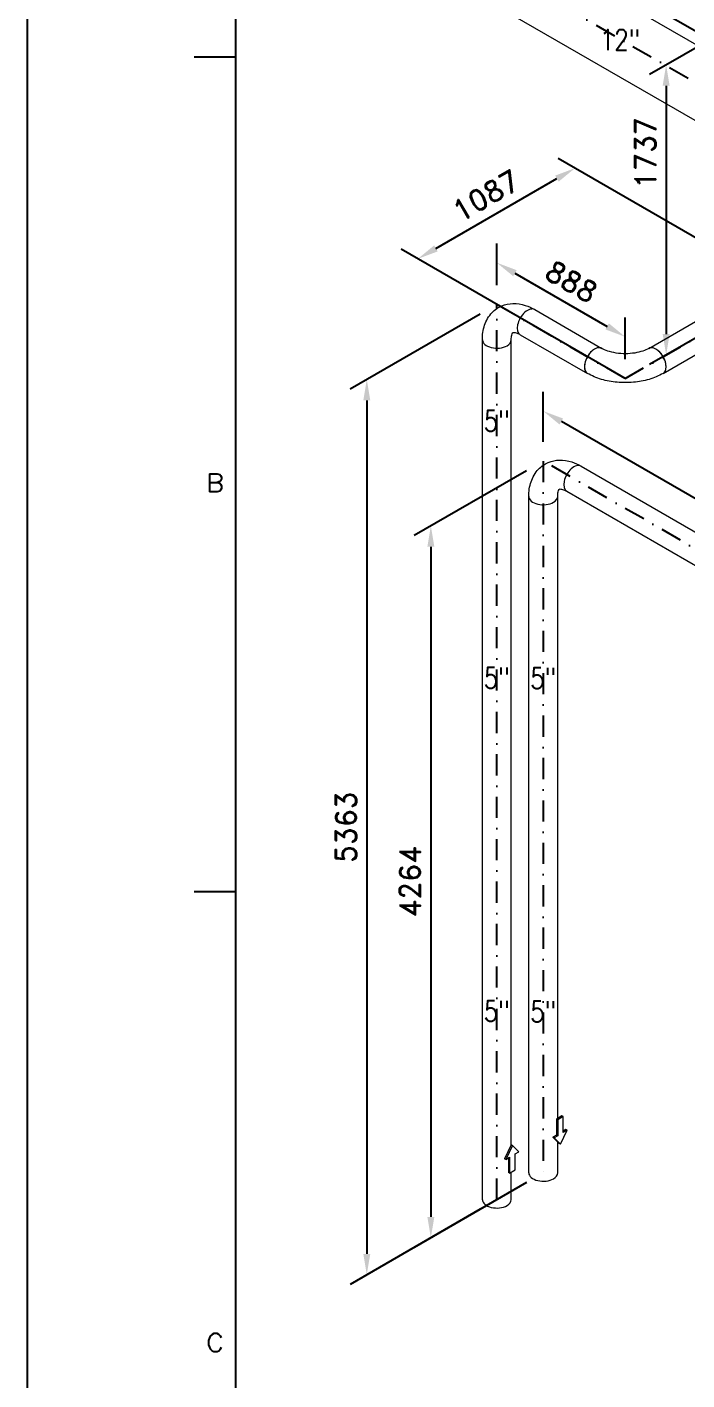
# Model space of a CAD drawing. Header units: millimetres. Extents: x -312439 to 477422, y -331570 to 212570.
# Drawn here: x 337892 to 341843, y 166825 to 174929 of the extents above; entities that cross this region are included whole.
import ezdxf

# ---------------------------------------------------------------- set-up
doc = ezdxf.new("R2010")
doc.units = ezdxf.units.MM
doc.linetypes.add('DASHDOT', pattern=[25.4, 12.7, -6.35, 0, -6.35])
doc.layers.add('ARCONDTEXTO', color=4, linetype='Continuous')
doc.layers.add('FORMATO A1', color=1, linetype='Continuous')
doc.styles.add('ROMAND', font='ROMAND.SHX')
doc.styles.add('ROMANS', font='romans.shx', dxfattribs={"height": 187.5})
doc.dimstyles.new('1-50 (MILIMETRO)', dxfattribs={"dimscale": 0, "dimtxt": 125, "dimasz": 125, "dimexe": 100, "dimexo": 100, "dimgap": 50, "dimtad": 0, "dimdec": 0, "dimzin": 0, "dimdsep": 46, "dimtxsty": 'ROMAND', "dimcen": -390, "dimclrd": 1, "dimclre": 1, "dimclrt": 3, "dimadec": 0, "dimazin": 0, "dimtfac": 1, "dimtdec": 0, "dimtix": 1, "dimtmove": 2, "dimatfit": 2, "dimfxl": 1, "dimtvp": 1, "dimtolj": 1, "dimtzin": 0, "dimarcsym": 0})

# ---------------------------------------------------------------- blocks, each defined once
blk = doc.blocks.new('A$C2D342850')
at = {"layer": 'FORMATO A1', "color": 1, "linetype": 'Continuous'}
for p, q in [((0, 0), (0, -59400)), ((2500, -9600), (2000, -9600)), ((2183.79, -14593.44), (2183.79, -14810)), ((2500, -19600), (2000, -19600))]:
    blk.add_line(p, q, dxfattribs=at)
at = {"layer": 'FORMATO A1', "color": 2, "linetype": 'Continuous'}
blk.add_line((2500, -58400), (2500, -1000), dxfattribs=at)
at = {"layer": 'FORMATO A1', "color": 1, "linetype": 'Continuous'}
for points in [[(2183.79, -14593.44), (2276.6, -14593.44), (2307.54, -14603.75), (2317.85, -14614.06), (2328.17, -14634.69), (2328.17, -14655.31), (2317.85, -14675.94), (2307.54, -14686.25), (2276.6, -14696.56)], [(2183.79, -14696.56), (2276.6, -14696.56), (2307.54, -14706.87), (2317.85, -14717.19), (2328.17, -14737.81), (2328.17, -14768.75), (2317.85, -14789.37), (2307.54, -14799.69), (2276.6, -14810), (2183.79, -14810)], [(2328.17, -24945), (2317.85, -24924.37), (2297.23, -24903.75), (2276.6, -24893.44), (2235.35, -24893.44), (2214.73, -24903.75), (2194.1, -24924.37), (2183.79, -24945), (2173.48, -24975.94), (2173.48, -25027.5), (2183.79, -25058.44), (2194.1, -25079.06), (2214.73, -25099.69), (2235.35, -25110), (2276.6, -25110), (2297.23, -25099.69), (2317.85, -25079.06), (2328.17, -25058.44)]]:
    blk.add_lwpolyline(points, dxfattribs=at)
blk = doc.blocks.new('*D91')
at = {"color": 1, "lineweight": -2, "transparency": 16777216}
for p, q in [((340583.8, 175468.8), (340583.8, 175778.5)), ((340692.1, 175600.5), (343936, 173727.7)), ((344044.3, 173470.9), (344044.3, 173780.6))]:
    blk.add_line(p, q, dxfattribs=at)
at = {"color": 1, "transparency": 16777216}
for points in [[(340702.5, 175618.6), (340681.7, 175582.5), (340583.8, 175663)], [(343946.4, 173745.7), (343925.6, 173709.6), (344044.3, 173665.2)]]:
    blk.add_solid(points, dxfattribs=at)
at = {"layer": 'Defpoints', "color": 0, "transparency": 16777216}
for p in [(340583.8, 175353.3), (344044.3, 173665.2), (344044.3, 173355.5)]:
    blk.add_point(p, dxfattribs=at)
at = {"color": 3, "transparency": 16777216, "insert": (343306.8, 174243.7), "char_height": 125, "attachment_point": 5, "rotation": 330, "style": 'ROMAND'}
blk.add_mtext('\\A1;3996', dxfattribs=at)
blk = doc.blocks.new('*D96')
at = {"color": 1, "lineweight": -2, "transparency": 16777216}
for p, q in [((340982.5, 172444.7), (340982.5, 172743.9)), ((347857.3, 168659.3), (341090.8, 172566)), ((347965.6, 168413.1), (347965.6, 168712.3))]:
    blk.add_line(p, q, dxfattribs=at)
at = {"color": 1, "transparency": 16777216}
for points in [[(341101.2, 172584), (341080.3, 172547.9), (340982.5, 172628.5)], [(347867.7, 168677.3), (347846.9, 168641.2), (347965.6, 168596.8)]]:
    blk.add_solid(points, dxfattribs=at)
at = {"layer": 'Defpoints', "color": 0, "transparency": 16777216}
for p in [(340982.5, 172628.5), (340982.5, 172329.3), (347965.6, 168297.6)]:
    blk.add_point(p, dxfattribs=at)
at = {"color": 3, "transparency": 16777216, "insert": (344536.5, 170720.9), "char_height": 125, "attachment_point": 5, "rotation": 330, "style": 'ROMAND'}
blk.add_mtext('\\A1;8063', dxfattribs=at)
blk = doc.blocks.new('*D97')
at = {"color": 1, "lineweight": -2, "transparency": 16777216}
for p, q in [((340704.5, 173382.6), (340704.5, 173632.6)), ((340812.8, 173454.7), (341365.2, 173135.7)), ((341473.4, 172938.7), (341473.4, 173188.7))]:
    blk.add_line(p, q, dxfattribs=at)
at = {"color": 1, "transparency": 16777216}
for points in [[(340823.2, 173472.7), (340802.4, 173436.6), (340704.5, 173517.2)], [(341375.6, 173153.8), (341354.8, 173117.7), (341473.4, 173073.2)]]:
    blk.add_solid(points, dxfattribs=at)
at = {"layer": 'Defpoints', "color": 0, "transparency": 16777216}
for p in [(340704.5, 173267.1), (341473.4, 173073.2), (341473.4, 172823.2)]:
    blk.add_point(p, dxfattribs=at)
at = {"color": 3, "transparency": 16777216, "insert": (341151.5, 173403.5), "char_height": 125, "attachment_point": 5, "rotation": 330, "style": 'ROMAND'}
blk.add_mtext('\\A1;888', dxfattribs=at)
blk = doc.blocks.new('*D98')
at = {"color": 1, "lineweight": -2, "transparency": 16777216}
for p, q in [((340604.5, 173209.4), (339826, 172759.9)), ((339926, 172692.7), (339926, 167580)), ((340604.5, 167846.8), (339826, 167397.3))]:
    blk.add_line(p, q, dxfattribs=at)
at = {"color": 1, "transparency": 16777216}
for points in [[(339905.2, 172692.7), (339946.9, 172692.7), (339926, 172817.7)], [(339905.2, 167580), (339946.9, 167580), (339926, 167455)]]:
    blk.add_solid(points, dxfattribs=at)
at = {"layer": 'Defpoints', "color": 0, "transparency": 16777216}
for p in [(340704.5, 173267.1), (340704.5, 167904.5), (339926, 167455)]:
    blk.add_point(p, dxfattribs=at)
at = {"color": 3, "transparency": 16777216, "insert": (339801, 170136.3), "char_height": 125, "attachment_point": 5, "rotation": 90, "style": 'ROMAND'}
blk.add_mtext('\\A1;5363', dxfattribs=at)
blk = doc.blocks.new('*D99')
at = {"color": 1, "lineweight": -2, "transparency": 16777216}
for p, q in [((340882.5, 172271.5), (340209.5, 171883)), ((340309.5, 171815.7), (340309.5, 167801.4)), ((340882.5, 168007.3), (340209.5, 167618.7))]:
    blk.add_line(p, q, dxfattribs=at)
at = {"color": 1, "transparency": 16777216}
for points in [[(340288.7, 171815.7), (340330.4, 171815.7), (340309.5, 171940.7)], [(340288.7, 167801.4), (340330.4, 167801.4), (340309.5, 167676.4)]]:
    blk.add_solid(points, dxfattribs=at)
at = {"layer": 'Defpoints', "color": 0, "transparency": 16777216}
for p in [(340982.5, 172329.3), (340982.5, 168065), (340309.5, 167676.4)]:
    blk.add_point(p, dxfattribs=at)
at = {"color": 3, "transparency": 16777216, "insert": (340184.5, 169808.6), "char_height": 125, "attachment_point": 5, "rotation": 90, "style": 'ROMAND'}
blk.add_mtext('\\A1;4264', dxfattribs=at)
blk = doc.blocks.new('*D127')
at = {"color": 1, "lineweight": -2, "transparency": 16777216}
for p, q in [((342314.6, 173424.3), (341072.6, 174141.4)), ((340339.7, 173602.8), (341064.3, 174021.1)), ((341373.4, 172880.9), (340131.4, 173598))]:
    blk.add_line(p, q, dxfattribs=at)
at = {"color": 1, "transparency": 16777216}
for points in [[(341053.9, 174039.2), (341074.7, 174003.1), (341172.6, 174083.6)], [(340329.3, 173620.8), (340350.1, 173584.7), (340231.4, 173540.3)]]:
    blk.add_solid(points, dxfattribs=at)
at = {"layer": 'Defpoints', "color": 0, "transparency": 16777216}
for p in [(341172.6, 174083.6), (342414.6, 173366.6), (341473.4, 172823.2)]:
    blk.add_point(p, dxfattribs=at)
at = {"color": 3, "transparency": 16777216, "insert": (340639.5, 173920.2), "char_height": 125, "attachment_point": 5, "rotation": 30, "style": 'ROMAND'}
blk.add_mtext('\\A1;1087', dxfattribs=at)
blk = doc.blocks.new('*D60')
at = {"color": 1, "lineweight": -2, "transparency": 16777216}
for p, q in [((342314.6, 175046.3), (341618.3, 174644.3)), ((341718.3, 174577.1), (341718.3, 173089.6)), ((342314.6, 173308.8), (341618.3, 172906.9))]:
    blk.add_line(p, q, dxfattribs=at)
at = {"color": 1, "transparency": 16777216}
for points in [[(341697.5, 174577.1), (341739.2, 174577.1), (341718.3, 174702.1)], [(341697.5, 173089.6), (341739.2, 173089.6), (341718.3, 172964.6)]]:
    blk.add_solid(points, dxfattribs=at)
at = {"layer": 'Defpoints', "color": 0, "transparency": 16777216}
for p in [(342414.6, 175104), (342414.6, 173366.6), (341718.3, 172964.6)]:
    blk.add_point(p, dxfattribs=at)
at = {"color": 3, "transparency": 16777216, "insert": (341593.3, 174175.9), "char_height": 125, "attachment_point": 5, "rotation": 90, "style": 'ROMAND'}
blk.add_mtext('\\A1;1737', dxfattribs=at)

msp = doc.modelspace()

# ---------------------------------------------------------------- linework, layer by layer
at = {"color": 5, "linetype": 'Continuous', "lineweight": 0, "extrusion": (4.44089e-16, 0.816497, 0.57735)}
for p, q in [((340744.694, 175489.429), (343978.598, 173622.334)), ((340546.408, 175145.988), (343780.312, 173278.893)), ((340931.354, 173236.087), (341333.143, 173004.114)), ((341613.723, 173004.114), (342024.873, 173241.492)), ((340618.007, 167904.501), (340618.007, 173055.177)), ((340791.064, 168232.402), (340791.064, 173055.177)), ((340844.826, 173086.216), (341246.615, 172854.243)), ((341700.251, 172854.243), (342051.794, 173057.207)), ((341209.323, 172298.219), (347825.272, 168478.499)), ((341122.794, 172148.348), (347738.744, 168328.627)), ((340895.976, 168064.987), (340895.976, 172117.308)), ((341069.033, 168391.381), (341069.033, 172117.308)), ((341069.033, 168064.987), (341069.033, 168250.416)), ((340791.064, 167904.501), (340791.064, 168069.416))]:
    msp.add_line(p, q, dxfattribs=at)
at = {"color": 6, "linetype": 'DASHDOT', "ltscale": 10, "extrusion": (4.44089e-16, 0.816497, 0.57735)}
for p, q in [((340638.913, 175321.541), (344044.268, 173355.459)), ((341473.433, 172823.204), (342414.561, 173366.564))]:
    msp.add_line(p, q, dxfattribs=at)
at = {"color": 6, "linetype": 'DASHDOT', "ltscale": 10}
for p, q in [((340704.536, 167904.501), (340704.536, 173267.127)), ((341473.433, 172823.204), (340704.536, 173267.127)), ((347965.562, 168297.588), (340982.504, 172329.258)), ((340982.504, 172329.258), (340982.504, 168064.987))]:
    msp.add_line(p, q, dxfattribs=at)
at = {"color": 4, "linetype": 'Continuous', "lineweight": 0, "extrusion": (4.44089e-16, 0.816497, 0.57735)}
for p, q in [((341094.765, 168406.237), (341061.548, 168387.06)), ((341061.548, 168387.06), (341061.548, 168291.74)), ((341068.947, 168382.788), (341061.548, 168387.06)), ((341102.163, 168401.966), (341068.947, 168382.788)), ((341068.947, 168382.788), (341068.947, 168287.469)), ((341102.163, 168401.966), (341094.765, 168406.237)), ((341102.163, 168306.646), (341102.163, 168401.966)), ((341061.548, 168291.74), (341040.178, 168279.402)), ((341040.178, 168279.402), (341078.157, 168241.251)), ((341047.576, 168275.13), (341040.178, 168279.402)), ((341068.947, 168287.469), (341047.576, 168275.13)), ((341047.576, 168275.13), (341085.555, 168236.98)), ((341068.947, 168287.469), (341061.548, 168291.74)), ((341085.555, 168236.98), (341125.652, 168320.207)), ((341118.253, 168324.479), (341102.163, 168315.189)), ((341125.652, 168320.207), (341102.163, 168306.646)), ((341125.652, 168320.207), (341118.253, 168324.479)), ((341085.555, 168236.98), (341078.157, 168241.251))]:
    msp.add_line(p, q, dxfattribs=at)
at = {"color": 1, "linetype": 'Continuous', "lineweight": 0, "extrusion": (4.44089e-16, 0.816497, 0.57735)}
for p, q in [((340790.237, 168232.879), (340750.14, 168149.651)), ((340797.636, 168228.608), (340757.539, 168145.38)), ((340797.636, 168228.608), (340790.237, 168232.879)), ((340835.615, 168190.457), (340797.636, 168228.608)), ((340814.244, 168178.118), (340835.615, 168190.457)), ((340814.244, 168082.799), (340814.244, 168178.118)), ((340757.539, 168145.38), (340750.14, 168149.651)), ((340757.539, 168145.38), (340781.028, 168158.941)), ((340773.629, 168154.669), (340773.629, 168067.893)), ((340781.028, 168158.941), (340781.028, 168063.621)), ((340781.028, 168063.621), (340773.629, 168067.893)), ((340781.028, 168063.621), (340814.244, 168082.799))]:
    msp.add_line(p, q, dxfattribs=at)
at = {"color": 5, "linetype": 'Continuous', "lineweight": 0}
for centre, major_axis, start_param, end_param in [((340888.09, 173161.152), (-43.264, -74.936), 3.14159265, 6.28318531), ((340704.536, 173055.177), (86.528, 0), 3.14159265, 5.49778714), ((340704.536, 173055.177), (86.528, 0), 5.49778714, 6.28318531), ((341289.879, 172929.179), (-43.264, -74.936), 3.14159265, 6.28318531), ((341289.879, 172929.179), (43.264, 74.936), 0, 3.14159265), ((341656.987, 172929.179), (43.264, -74.936), 0, 3.14159265), ((341656.987, 172929.179), (-43.264, 74.936), 3.14159265, 6.28318531), ((341166.058, 172223.283), (-43.264, -74.936), 3.14159265, 6.28318531), ((340982.504, 172117.308), (86.528, 0), 3.14159265, 5.49778714), ((340982.504, 172117.308), (86.528, 0), 5.49778714, 6.28318531), ((340982.504, 168064.987), (86.528, 0), 3.14159265, 5.49778714), ((340982.504, 168064.987), (86.528, 0), 5.49778714, 6.28318531), ((340704.536, 167904.501), (86.528, 0), 3.14159265, 5.49778714), ((340704.536, 167904.501), (86.528, 0), 5.49778714, 6.28318531)]:
    msp.add_ellipse(centre, major_axis=major_axis, ratio=0.57735027, start_param=start_param, end_param=end_param, dxfattribs=at)
for points, knots in [([(340618.007, 173055.177), (340618.007, 173085.219), (340622.017, 173114.829), (340640.767, 173170.636), (340655.544, 173197.06), (340692.946, 173235.783), (340713.036, 173249.649), (340755.976, 173267.577), (340778.472, 173272.019), (340826.155, 173273.323), (340851.201, 173269.057), (340894.555, 173255.092), (340913.339, 173246.488), (340931.354, 173236.087)], [3.14159265, 3.14159265, 3.14159265, 3.14159265, 3.45575192, 3.45575192, 3.76298743, 3.76298743, 4.00120974, 4.00120974, 4.22996777, 4.22996777, 4.4948589, 4.4948589, 4.71238898, 4.71238898, 4.71238898, 4.71238898]), ([(340791.064, 173055.177), (340791.064, 173066.463), (340792.321, 173075.873), (340795.77, 173089.668), (340797.901, 173094.049), (340801.227, 173099.311), (340801.552, 173099.068), (340801.572, 173099.079), (340802.034, 173099.688), (340810.271, 173099.594), (340817.33, 173098.583), (340832.129, 173092.905), (340838.253, 173090.011), (340844.826, 173086.216)], [3.14159265, 3.14159265, 3.14159265, 3.14159265, 3.38871915, 3.38871915, 3.6326064, 3.6326064, 3.94253176, 3.94253176, 4.25669102, 4.25669102, 4.54621852, 4.54621852, 4.71238898, 4.71238898, 4.71238898, 4.71238898]), ([(341613.723, 173004.114), (341603.948, 172998.471), (341591.953, 172992.982), (341563.93, 172983.322), (341547.731, 172979.233), (341512.703, 172973.466), (341493.799, 172971.888), (341455.663, 172971.738), (341436.434, 172973.209), (341400.293, 172978.939), (341383.359, 172983.165), (341354.822, 172993.024), (341342.88, 172998.493), (341333.143, 173004.114)], [0, 0, 0, 0, 0.2471265, 0.2471265, 0.50760913, 0.50760913, 0.77855804, 0.77855804, 1.053397, 1.053397, 1.32461508, 1.32461508, 1.57079633, 1.57079633, 1.57079633, 1.57079633]), ([(341700.251, 172854.243), (341674.234, 172839.222), (341645.741, 172827.443), (341585.663, 172809.77), (341554.066, 172803.898), (341489.775, 172798.019), (341457.091, 172798.019), (341392.8, 172803.898), (341361.203, 172809.77), (341301.125, 172827.443), (341272.632, 172839.222), (341246.615, 172854.243)], [0, 0, 0, 0, 0.31415927, 0.31415927, 0.62831853, 0.62831853, 0.9424778, 0.9424778, 1.25663706, 1.25663706, 1.57079633, 1.57079633, 1.57079633, 1.57079633]), ([(340895.976, 172117.308), (340895.976, 172147.351), (340899.986, 172176.961), (340918.736, 172232.768), (340933.512, 172259.192), (340970.914, 172297.915), (340991.005, 172311.78), (341033.944, 172329.708), (341056.44, 172334.15), (341104.123, 172335.455), (341129.17, 172331.189), (341172.523, 172317.223), (341191.307, 172308.62), (341209.323, 172298.219)], [3.14159265, 3.14159265, 3.14159265, 3.14159265, 3.45575192, 3.45575192, 3.76298743, 3.76298743, 4.00120974, 4.00120974, 4.22996777, 4.22996777, 4.4948589, 4.4948589, 4.71238898, 4.71238898, 4.71238898, 4.71238898]), ([(341069.033, 172117.308), (341069.033, 172128.595), (341070.289, 172138.005), (341073.738, 172151.8), (341075.869, 172156.18), (341079.196, 172161.443), (341079.521, 172161.2), (341079.541, 172161.21), (341080.003, 172161.82), (341088.24, 172161.726), (341095.298, 172160.715), (341110.097, 172155.037), (341116.222, 172152.142), (341122.794, 172148.348)], [3.14159265, 3.14159265, 3.14159265, 3.14159265, 3.38871915, 3.38871915, 3.6326064, 3.6326064, 3.94253176, 3.94253176, 4.25669102, 4.25669102, 4.54621852, 4.54621852, 4.71238898, 4.71238898, 4.71238898, 4.71238898])]:
    msp.add_open_spline(points, degree=3, knots=knots, dxfattribs=at)

# ---------------------------------------------------------------- block references
at = {"layer": 'FORMATO A1', "xscale": 0.5, "yscale": 0.5, "zscale": 0.5}
msp.add_blockref('A$C2D342850', (337892.032, 179549.523, 0), dxfattribs=at)

# ---------------------------------------------------------------- texts
at = {"layer": 'ARCONDTEXTO', "linetype": 'Continuous', "lineweight": -3, "style": 'ROMANS', "width": 0.8}
for s, p in [('12"', (341321.994, 174789.706)), ('5"', (340626.674, 172506.587)), ('5"', (340626.674, 170966.892)), ('5"', (340904.643, 170964.484)), ('5"', (340626.674, 168970.919)), ('5"', (340904.643, 168968.511))]:
    msp.add_text(s, height=125, dxfattribs=at).set_placement(p)

# ---------------------------------------------------------------- dimensions: what is measured, and where the dimension line sits
for base, p1, p2, angle, picture, middle in [((344044.268, 173665.153), (340583.833, 175353.341), (344044.268, 173355.459), 330, '*D91', (343306.824, 174243.744)), ((341718.327, 172964.593), (342414.561, 175104.042), (342414.561, 173366.564), 270, '*D60', (341593.327, 174175.948))]:
    dim = msp.add_linear_dim(base=base, p1=p1, p2=p2, angle=angle, dimstyle='1-50 (MILIMETRO)', override={"dimscale": 1})
    dim.commit()
    dim.dimension.update_dxf_attribs({"geometry": picture, "text_midpoint": middle, "dimtype": 161})
for p1, p2, distance, picture, middle in [((341473.433, 172823.204), (342414.561, 173366.564), 1242.01, '*D127', (340639.487, 173920.212)), ((340704.536, 173267.127), (341473.433, 172823.204), 216.544, '*D97', (341151.484, 173403.462)), ((340704.536, 173267.127), (340704.536, 167904.501), -778.513, '*D98', (339801.023, 170136.339)), ((347965.562, 168297.588), (340982.504, 172329.258), -259.116, '*D96', (344536.533, 170720.878)), ((340982.504, 172329.258), (340982.504, 168064.987), -672.976, '*D99', (340184.529, 169808.58))]:
    dim = msp.add_aligned_dim(p1=p1, p2=p2, distance=distance, dimstyle='1-50 (MILIMETRO)', override={"dimscale": 1})
    dim.commit()
    dim.dimension.update_dxf_attribs({"geometry": picture, "text_midpoint": middle})

doc.saveas('drawing.dxf')
